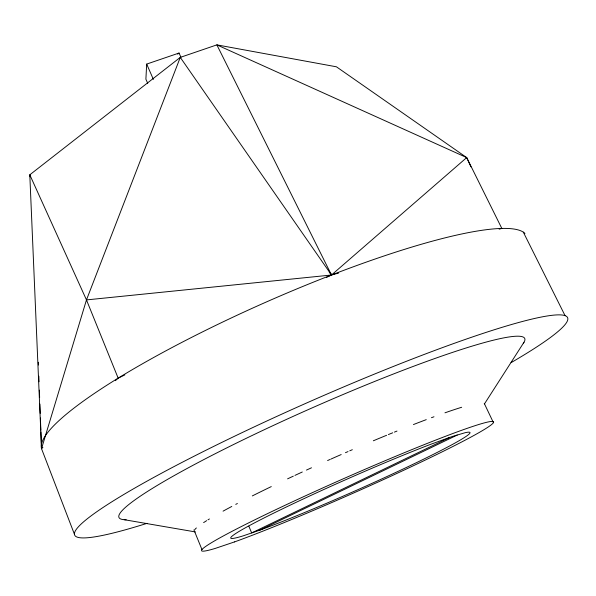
<?xml version="1.0" encoding="UTF-8"?>
<svg xmlns="http://www.w3.org/2000/svg" width="596" height="596" viewBox="0 0 596 596"><rect width="100%" height="100%" fill="white"/><g stroke="black" fill="none" stroke-linecap="round" stroke-linejoin="round"><path stroke-width="0.89" d="M180.938 57.253L179.053 53.037L146.683 64.085L145.893 79.186L147.734 83.403M499.135 229.169L501.825 228.439L466.698 157.59L336.435 66.804L216.87 44.871L180.275 57.387L86.472 299.907L41.526 448.669L74.522 534.485M484.466 403.902L523.966 342.283M42.897 447.41L41.526 448.669L29.8 174.807L180.275 57.387L331.495 275.009L338.67 273.05M115.423 380.658L118.157 378.14L124.855 374.906M470.915 166.835L466.698 157.59L331.495 275.009L326.474 277.431M177.638 54.147L179.053 53.037M449.63 437.457L251.668 532.943L248.815 526.126M259.819 530.142A130.703 7.018 -23.8 0 0 407.254 467.055A130.703 7.018 -23.8 0 0 465.349 432.651L452.208 436.518L430.997 444.199A130.703 7.018 -23.8 0 0 278.257 510.906A130.703 7.018 -23.8 0 0 243.332 535.804L259.819 530.142L457.244 435.035M30.091 176.625L29.8 174.807L86.472 299.907L331.495 275.009L216.87 44.871L466.698 157.59M124.244 519.697L195.428 531.937M329.238 272.052L331.495 275.009L330.229 272.528M523.318 232.142L565.068 315.664M484.257 403.388L493.436 422.691M146.683 64.085L153.388 79.395M193.931 529.881L201.947 549.542M86.472 299.907L118.157 378.14M38.323 362.256L38.427 365.043M38.844 376.195L39.045 381.768M39.358 390.134L39.634 397.569M39.872 404.073L40.223 413.363M40.394 418.012L40.841 430.088M40.908 431.944L41.526 448.669A264.929 44.648 -23.8 0 1 261.272 304.228A264.929 44.648 -23.8 0 1 524.949 233.438M146.996 523.348A269.347 27.267 -23.8 0 1 141.185 484.421A269.347 27.267 -23.8 0 1 484.295 332.978A269.347 27.267 -23.8 0 1 511.1 362.629M126.173 519.757A221.734 22.305 -23.8 0 1 307.171 410.085A221.734 22.305 -23.8 0 1 523.325 343.251M194.795 529.628A158.447 10.959 -23.8 0 1 196.375 527.959M203.623 522.603A158.447 10.959 -23.8 0 1 206.656 520.658M207.997 519.831A158.447 10.959 -23.8 0 1 209.405 518.974M223.075 511.152A158.447 10.959 -23.8 0 1 231.784 506.458M235.755 504.365A158.447 10.959 -23.8 0 1 237.394 503.516M252.324 495.909A158.447 10.959 -23.8 0 1 271.284 486.597M287.585 478.841A158.447 10.959 -23.8 0 1 293.321 476.159M294.931 475.407A158.447 10.959 -23.8 0 1 302.299 471.995M306.456 470.088A158.447 10.959 -23.8 0 1 311.492 467.793M327.591 460.552A158.447 10.959 -23.8 0 1 330.132 459.419M330.974 459.047A158.447 10.959 -23.8 0 1 341.188 454.554M345.471 452.684A158.447 10.959 -23.8 0 1 348.042 451.567M349.755 450.822A158.447 10.959 -23.8 0 1 352.325 449.712M373.357 440.779A158.447 10.959 -23.8 0 1 386.618 435.281M388.368 434.566A158.447 10.959 -23.8 0 1 392.704 432.8M394.418 432.107A158.447 10.959 -23.8 0 1 396.981 431.072M413.438 424.553A158.447 10.959 -23.8 0 1 426.252 419.644M431.452 417.699A158.447 10.959 -23.8 0 1 433.977 416.768M444.959 412.819A158.447 10.959 -23.8 0 1 461.669 407.269M41.601 445.882L41.526 448.669L41.623 445.89M234.451 541.935L215.245 548.417A159.624 8.582 -23.8 0 1 348.079 476.688A159.624 8.582 -23.8 0 1 479.46 432.346A159.624 8.582 -23.8 0 1 234.451 541.935"/></g></svg>
